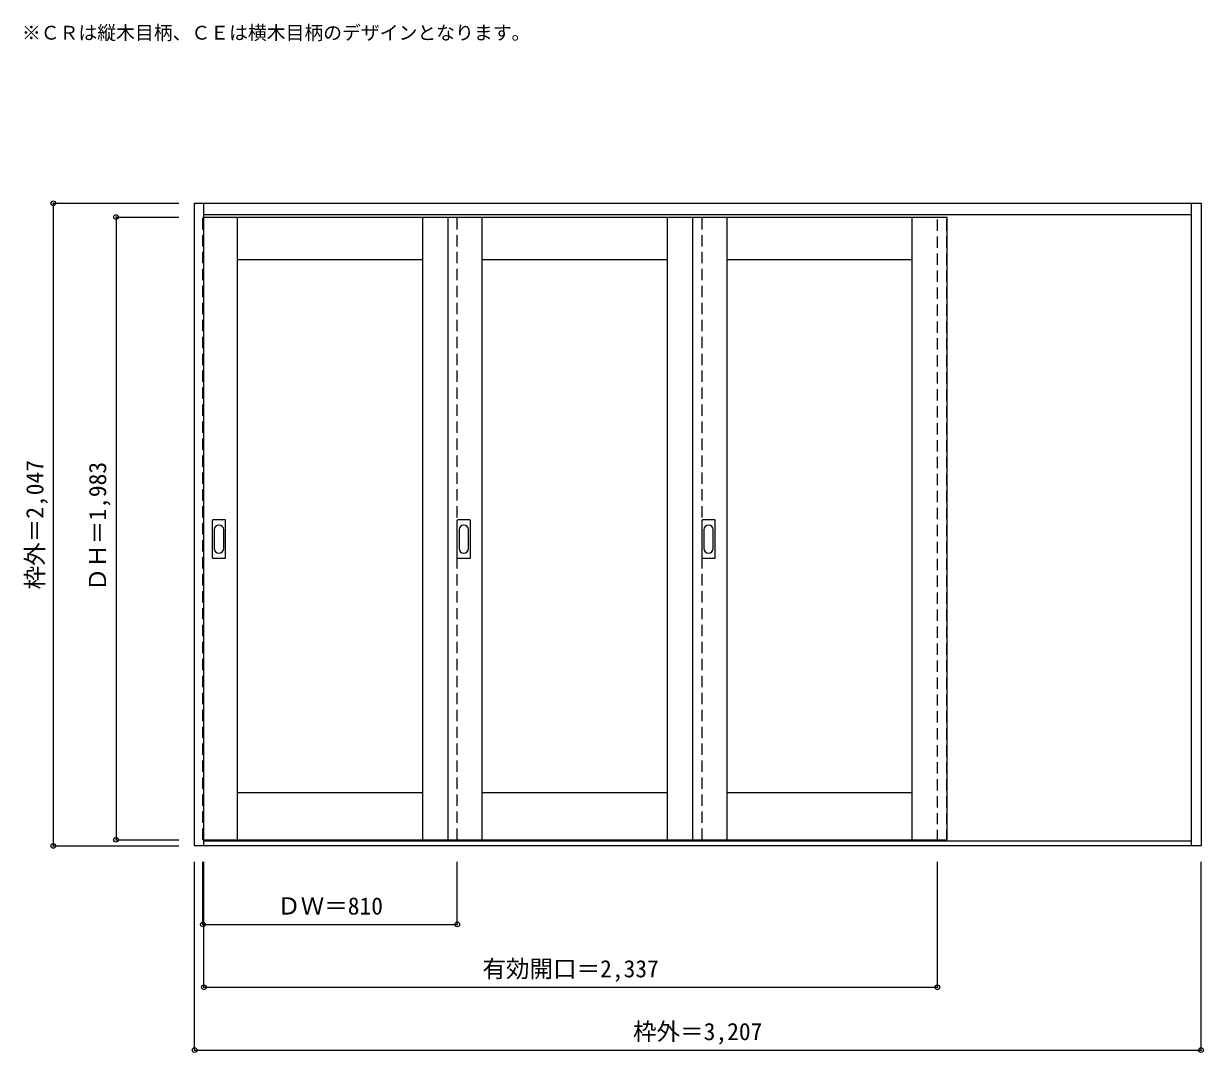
# Model space of a CAD drawing. Units: millimetres, scale not verified. Extents: x -1442 to 2317, y -1421 to 1856.
import ezdxf
from ezdxf.enums import TextEntityAlignment as Align

# ---------------------------------------------------------------- set-up
doc = ezdxf.new("R2010")
doc.units = ezdxf.units.MM
doc.header["$LTSCALE"] = 30
doc.header["$PDMODE"] = 32
doc.header["$PDSIZE"] = 15
doc.linetypes.add('DASHED1', pattern=[1.8, 1.2, -0.6])
for name, color, linetype in [('0-0', 3, 'Continuous'), ('0-1_寸法', 7, 'Continuous'), ('0-2_文字', 7, 'Continuous')]:
    doc.layers.add(name, color=color, linetype=linetype)
doc.styles.add('ＭＳ ゴシック', font='')
doc.styles.get('ＭＳ ゴシック').set_extended_font_data('MS Gothic')

msp = doc.modelspace()

# ---------------------------------------------------------------- linework, layer by layer
at = {"layer": '0-0'}
for p, q in [((-897.11, -763.61), (-897.11, 1283.39)), ((-897.11, 1283.39), (2309.89, 1283.39)), ((-867.11, -763.61), (-867.11, 1283.39)), ((2279.89, -763.61), (2279.89, 1283.39)), ((2309.89, 1283.39), (2309.89, -763.61)), ((-867.11, 1247.39), (2279.89, 1247.39)), ((-867.11, 1239.39), (1499.89, 1239.39)), ((-760.11, -743.61), (-760.11, 1239.39)), ((-170.11, -743.61), (-170.11, 1239.39)), ((-90.11, 1239.39), (-90.11, -743.61)), ((19.89, -743.61), (19.89, 1239.39)), ((609.89, -743.61), (609.89, 1239.39)), ((689.89, 1239.39), (689.89, -743.61)), ((799.89, -743.61), (799.89, 1239.39)), ((1389.89, -743.61), (1389.89, 1239.39)), ((1499.89, 1239.39), (1499.89, -743.61)), ((-760.11, 1104.39), (-170.11, 1104.39)), ((19.89, 1104.39), (609.89, 1104.39)), ((799.89, 1104.39), (1389.89, 1104.39)), ((-840.11, 154.39), (-840.11, 273.39)), ((-799.61, 274.89), (-838.61, 274.89)), ((-798.11, 154.39), (-798.11, 273.39)), ((-60.11, 154.39), (-60.11, 273.39)), ((-19.61, 274.89), (-58.61, 274.89)), ((-18.11, 154.39), (-18.11, 273.39)), ((719.89, 154.39), (719.89, 273.39)), ((760.39, 274.89), (721.39, 274.89)), ((761.89, 154.39), (761.89, 273.39)), ((-838.61, 152.89), (-799.61, 152.89)), ((-58.61, 152.89), (-19.61, 152.89)), ((721.39, 152.89), (760.39, 152.89)), ((-760.11, -593.61), (-170.11, -593.61)), ((19.89, -593.61), (609.89, -593.61)), ((799.89, -593.61), (1389.89, -593.61)), ((-867.11, -743.61), (1499.89, -743.61)), ((2279.89, -748.61), (-867.11, -748.61)), ((2309.89, -763.61), (-897.11, -763.61))]:
    msp.add_line(p, q, dxfattribs=at)
at = {"layer": '0-0', "color": 4, "linetype": 'DASHED1'}
for p, q in [((1469.89, -748.61), (1469.89, 1247.39)), ((1499.89, -748.61), (1499.89, 1247.39)), ((-60.11, -743.61), (-60.11, 1239.39)), ((719.89, -743.61), (719.89, 1239.39))]:
    msp.add_line(p, q, dxfattribs=at)
at = {"layer": '0-0', "color": 7}
for p, q in [((-834.11, 243.49), (-834.11, 184.29)), ((-804.11, 184.29), (-804.11, 243.49)), ((-54.11, 243.49), (-54.11, 184.29)), ((-24.11, 184.29), (-24.11, 243.49)), ((725.89, 243.49), (725.89, 184.29)), ((755.89, 184.29), (755.89, 243.49))]:
    msp.add_line(p, q, dxfattribs=at)
at = {"layer": '0-0', "color": 4, "linetype": 'DASHED1'}
msp.add_lwpolyline([(-867.11, -743.61), (-870.11, -743.61), (-870.11, 1239.39), (-867.11, 1239.39)], dxfattribs=at)
at = {"layer": '0-0'}
for centre, start, end in [((-838.61, 273.39), 90, 180), ((-799.61, 273.39), 0, 90), ((-58.61, 273.39), 90, 180), ((-19.61, 273.39), 0, 90), ((721.39, 273.39), 90, 180), ((760.39, 273.39), 0, 90), ((-838.61, 154.39), 180, 270), ((-799.61, 154.39), 270, 0), ((-58.61, 154.39), 180, 270), ((-19.61, 154.39), 270, 0), ((721.39, 154.39), 180, 270), ((760.39, 154.39), 270, 0)]:
    msp.add_arc(centre, 1.5, start, end, dxfattribs=at)
at = {"layer": '0-0', "color": 7}
for centre, start, end in [((-819.11, 243.49), 0, 180), ((-39.11, 243.49), 0, 180), ((740.89, 243.49), 0, 180), ((-819.11, 184.29), 180, 0), ((-39.11, 184.29), 180, 0), ((740.89, 184.29), 180, 0)]:
    msp.add_arc(centre, 15, start, end, dxfattribs=at)
at = {"layer": '0-1_寸法', "color": 4}
for p, q in [((-1347.11, 1283.39), (-1347.11, -763.61)), ((-1347.11, 1283.39), (-947.11, 1283.39)), ((-1147.11, 1239.39), (-947.11, 1239.39)), ((-1147.11, 1239.39), (-1147.11, -743.61)), ((-1147.11, -743.61), (-947.11, -743.61)), ((-1347.11, -763.61), (-947.11, -763.61)), ((-897.11, -1413.61), (-897.11, -813.61)), ((-870.11, -1013.61), (-870.11, -813.61)), ((-867.11, -1213.61), (-867.11, -813.61))]:
    msp.add_line(p, q, dxfattribs=at)
for points in [[(-897.11, -1413.61), (2309.89, -1413.61), (2309.89, -813.61)], [(-870.11, -1013.61), (-60.11, -1013.61), (-60.11, -813.61)], [(-867.11, -1213.61), (1469.89, -1213.61), (1469.89, -813.61)]]:
    msp.add_lwpolyline(points, dxfattribs=at)
at = {"layer": '0-1_寸法'}
for p in [(-1347.11, 1283.39), (-1147.11, 1239.39), (-1147.11, -743.61), (-1347.11, -763.61), (-870.11, -1013.61), (-60.11, -1013.61), (-867.11, -1213.61), (1469.89, -1213.61), (-897.11, -1413.61), (2309.89, -1413.61)]:
    msp.add_point(p, dxfattribs=at)

# ---------------------------------------------------------------- texts
at = {"layer": '0-1_寸法', "style": 'ＭＳ ゴシック'}
for s, p in [('枠外＝2,047', (-1362.11, 53.64)), ('ＤＨ＝1,983', (-1162.11, 47.64))]:
    msp.add_text(s, height=54.99, rotation=90, dxfattribs=at).set_placement(p, align=Align.BOTTOM_LEFT)
for s, p in [('ＤＷ＝810', (-633.86, -998.61)), ('有効開口＝2,337', (20.14, -1198.61)), ('枠外＝3,207', (500.14, -1398.61))]:
    msp.add_text(s, height=54.99, dxfattribs=at).set_placement(p, align=Align.BOTTOM_LEFT)
at = {"layer": '0-2_文字', "style": 'ＭＳ ゴシック'}
msp.add_text('※ＣＲは縦木目柄、ＣＥは横木目柄のデザインとなります。', height=43.99, dxfattribs=at).set_placement((-1447.11, 1791.52), align=Align.BOTTOM_LEFT)

doc.saveas('drawing.dxf')
